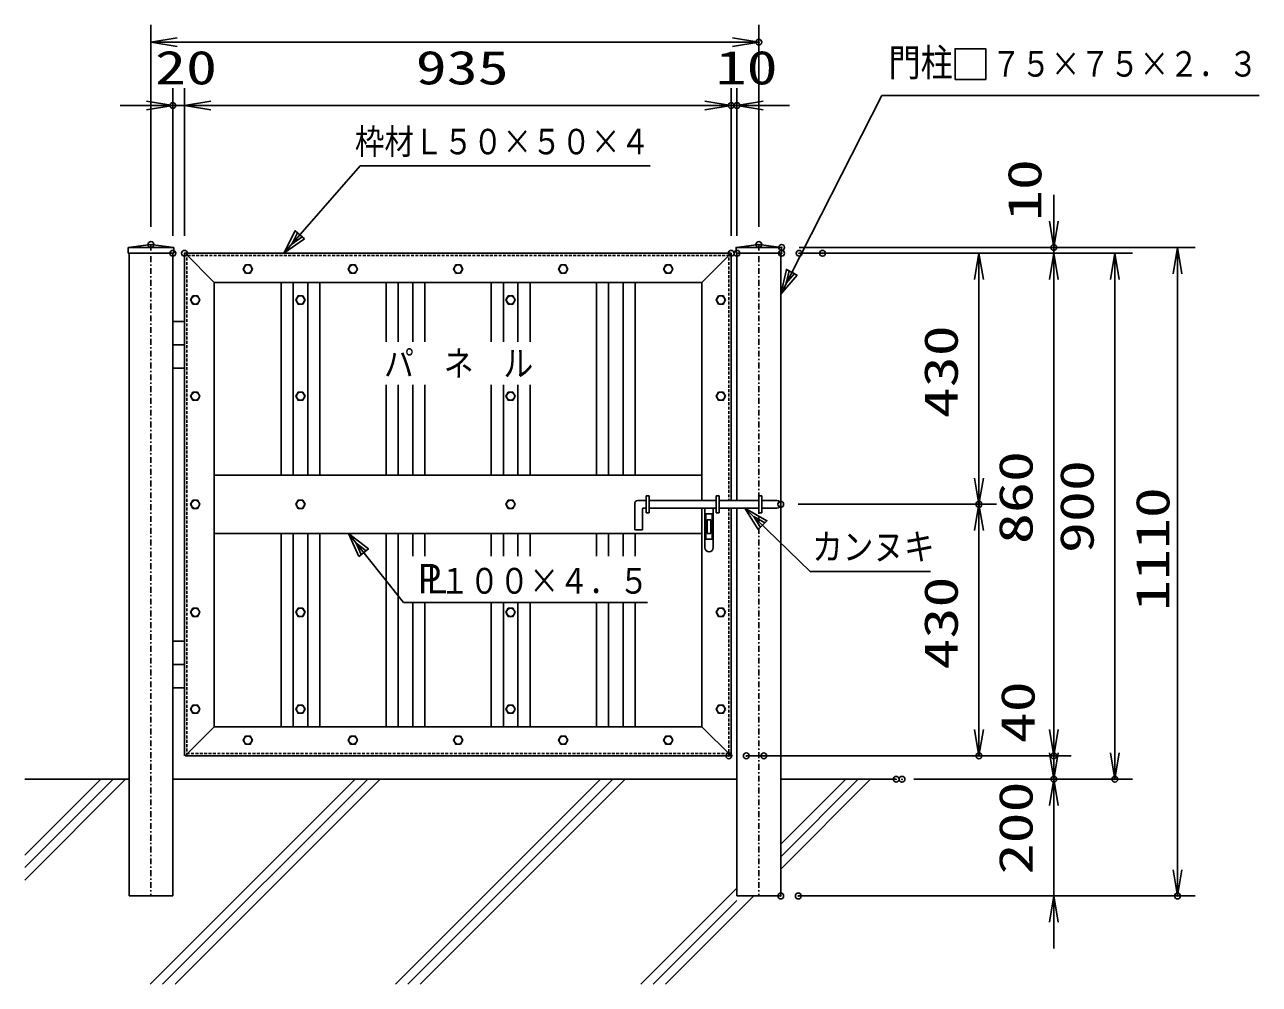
# Model space of a CAD drawing. Units: millimetres, scale not verified. Extents: x -4425 to 4425, y -3150 to 3150.
# Drawn here: x -2779 to -667, y -63 to 1579 of the extents above; entities that cross this region are included whole.
import ezdxf
from ezdxf.enums import TextEntityAlignment as Align

# ---------------------------------------------------------------- set-up
doc = ezdxf.new("R2010")
doc.units = ezdxf.units.MM
doc.header["$LTSCALE"] = 20
doc.header["$PDMODE"] = 32
doc.header["$PDSIZE"] = 10
doc.linetypes.add('USER1', pattern=[1.01, 0.5, -0.25, 0.01, -0.25])
doc.linetypes.add('USER2', pattern=[0.375, 0.25, -0.125])
for name, color, linetype, lineweight in [('0-0_1', 7, 'Continuous', 25), ('0-1_2', 7, 'Continuous', 25), ('0-3_0', 1, 'Continuous', 25)]:
    doc.layers.add(name, color=color, linetype=linetype, lineweight=lineweight)
doc.layers.add('0-4_DEFPOINTS', color=7, linetype='Continuous')
doc.styles.add('ＭＳ ゴシック', font='')
doc.styles.get('ＭＳ ゴシック').set_extended_font_data('MS Gothic')

# ---------------------------------------------------------------- blocks, each defined once
blk = doc.blocks.new('DARROWS')
at = {"layer": '0-3_0', "color": 2}
blk.add_line((0, 0), (-19.982, 0), dxfattribs=at)
blk.add_lwpolyline([(-20, -3.333), (0, 0), (-20, 3.333)], dxfattribs=at)

msp = doc.modelspace()

# ---------------------------------------------------------------- linework, layer by layer
at = {"layer": '0-0_1', "color": 4}
for p, q in [((-1485.46, 1117.71), (-1312.51, 1457.37)), ((-1312.51, 1457.37), (-666.66, 1457.37)), ((-2225.2, 708.17), (-2131.1, 590.05)), ((-2131.1, 590.05), (-1713.29, 590.05)), ((-2649.02, 287.67), (-2779.01, 157.68)), ((-2627.83, 287.67), (-2779.01, 136.49)), ((-2606.63, 287.67), (-2779.01, 115.29)), ((-2213.4, 287.67), (-2564.23, -63.16)), ((-2192.2, 287.67), (-2543.03, -63.16)), ((-2171.01, 287.67), (-2521.84, -63.16)), ((-1793.77, 287.67), (-2144.6, -63.16)), ((-1772.58, 287.67), (-2123.41, -63.16)), ((-1751.38, 287.67), (-2102.21, -63.16)), ((-1374.14, 287.67), (-1485.46, 176.36)), ((-1352.95, 287.67), (-1485.46, 155.16)), ((-1331.75, 287.67), (-1485.46, 133.97)), ((-1560.39, 101.42), (-1724.97, -63.16)), ((-1531.49, 87.94), (-1682.59, -63.16)), ((-1560.39, 80.23), (-1703.78, -63.16))]:
    msp.add_line(p, q, dxfattribs=at)
at = {"layer": '0-0_1'}
for p, q in [((-2601.98, 1197.6), (-2563.01, 1202.6)), ((-2601.98, 1197.6), (-2601.98, 1187.61)), ((-2524.05, 1197.6), (-2601.98, 1197.6)), ((-2524.05, 1187.61), (-2601.98, 1187.61)), ((-2600.48, 1187.61), (-2600.48, 87.94)), ((-2563.01, 1202.6), (-2524.05, 1197.6)), ((-2525.55, 1187.61), (-2525.55, 87.94)), ((-2505.55, 1187.61), (-2505.55, 327.64)), ((-2504.55, 1187.61), (-1570.38, 1187.61)), ((-2454.6, 1137.65), (-2504.55, 1187.61)), ((-1620.34, 1137.65), (-1570.38, 1187.61)), ((-1570.38, 1187.61), (-1570.38, 764.62)), ((-1561.89, 1197.6), (-1561.89, 1187.61)), ((-1483.96, 1187.61), (-1561.89, 1187.61)), ((-1560.39, 1187.61), (-1560.39, 764.62)), ((-1522.93, 1202.6), (-1483.96, 1197.6)), ((-1485.46, 1187.61), (-1485.46, 87.94)), ((-1483.96, 1197.6), (-1483.96, 1187.61)), ((-2454.6, 1137.65), (-2454.6, 377.59)), ((-2454.6, 1137.65), (-1620.34, 1137.65)), ((-2340.41, 1137.65), (-2340.41, 808.08)), ((-2319.76, 1137.65), (-2319.76, 808.08)), ((-2294.7, 1137.65), (-2294.7, 808.08)), ((-2274.05, 1137.65), (-2274.05, 808.08)), ((-2160.57, 1137.65), (-2160.57, 1036.26)), ((-2139.92, 1137.65), (-2139.92, 1036.26)), ((-2114.86, 1137.65), (-2114.86, 1036.26)), ((-2094.21, 1137.65), (-2094.21, 1036.26)), ((-1980.73, 1137.65), (-1980.73, 1036.26)), ((-1960.08, 1137.65), (-1960.08, 1036.26)), ((-1935.02, 1137.65), (-1935.02, 1036.26)), ((-1914.37, 1137.65), (-1914.37, 1036.26)), ((-1800.89, 1137.65), (-1800.89, 808.08)), ((-1780.24, 1137.65), (-1780.24, 808.08)), ((-1755.18, 1137.65), (-1755.18, 808.08)), ((-1734.53, 1137.65), (-1734.53, 808.08)), ((-1620.34, 1137.65), (-1620.34, 764.62)), ((-2505.55, 1071.01), (-2525.55, 1071.01)), ((-2505.55, 1031.04), (-2525.55, 1031.04)), ((-2505.55, 991.08), (-2525.55, 991.08)), ((-2160.57, 962.4), (-2160.57, 808.08)), ((-2139.92, 962.4), (-2139.92, 808.08)), ((-2114.86, 962.4), (-2114.86, 808.08)), ((-2094.21, 962.4), (-2094.21, 808.08)), ((-1980.73, 962.4), (-1980.73, 808.08)), ((-1960.08, 962.4), (-1960.08, 808.08)), ((-1935.02, 962.4), (-1935.02, 808.08)), ((-1914.37, 962.4), (-1914.37, 808.08)), ((-1620.34, 808.08), (-2454.6, 808.08)), ((-1715.75, 764.62), (-1730.24, 764.62)), ((-1715.75, 772.61), (-1715.75, 743.64)), ((-1710.76, 772.61), (-1715.75, 772.61)), ((-1595.86, 764.62), (-1710.76, 764.62)), ((-1595.86, 772.61), (-1595.86, 743.64)), ((-1590.87, 772.61), (-1595.86, 772.61)), ((-1590.87, 772.61), (-1590.87, 743.64)), ((-1522.93, 764.62), (-1590.87, 764.62)), ((-1522.93, 772.61), (-1522.93, 743.64)), ((-1517.93, 772.61), (-1522.93, 772.61)), ((-1517.93, 772.61), (-1517.93, 743.64)), ((-1491.95, 764.62), (-1517.93, 764.62)), ((-1735.24, 759.62), (-1735.24, 714.66)), ((-1722.25, 750.63), (-1721.25, 751.63)), ((-1722.25, 750.63), (-1722.25, 714.66)), ((-1715.75, 751.63), (-1721.25, 751.63)), ((-1595.86, 751.63), (-1710.76, 751.63)), ((-1620.34, 751.63), (-1620.34, 377.59)), ((-1615.34, 751.63), (-1615.34, 683.94)), ((-1613.35, 741.52), (-1613.35, 698.23)), ((-1602.85, 741.52), (-1613.35, 741.52)), ((-1602.85, 741.52), (-1602.85, 698.23)), ((-1600.86, 751.63), (-1600.86, 683.94)), ((-1590.87, 743.64), (-1595.86, 743.64)), ((-1522.93, 751.63), (-1590.87, 751.63)), ((-1570.38, 751.63), (-1570.38, 327.64)), ((-1560.39, 751.63), (-1560.39, 87.94)), ((-1517.93, 743.64), (-1522.93, 743.64)), ((-1491.95, 751.63), (-1517.93, 751.63)), ((-1604.85, 731.53), (-1611.35, 731.53)), ((-1611.35, 731.53), (-1611.35, 708.22)), ((-1604.85, 731.53), (-1604.85, 708.22)), ((-1620.34, 708.17), (-2454.6, 708.17)), ((-2340.41, 708.17), (-2340.41, 377.59)), ((-2319.76, 708.17), (-2319.75, 377.59)), ((-2294.7, 708.17), (-2294.7, 377.59)), ((-2274.05, 708.17), (-2274.05, 377.59)), ((-2160.57, 708.17), (-2160.57, 377.59)), ((-2139.92, 708.17), (-2139.91, 377.59)), ((-2114.86, 708.17), (-2114.86, 669.35)), ((-2094.21, 708.17), (-2094.21, 669.35)), ((-1980.73, 708.17), (-1980.73, 669.35)), ((-1960.08, 708.17), (-1960.08, 669.35)), ((-1935.02, 708.17), (-1935.02, 669.35)), ((-1914.37, 708.17), (-1914.37, 669.35)), ((-1800.89, 708.17), (-1800.89, 669.35)), ((-1780.23, 708.17), (-1780.23, 669.35)), ((-1755.18, 708.17), (-1755.18, 669.35)), ((-1722.25, 714.66), (-1735.24, 714.66)), ((-1734.53, 708.17), (-1734.53, 669.35)), ((-1602.85, 698.23), (-1613.35, 698.23)), ((-1604.85, 708.22), (-1611.35, 708.22)), ((-2114.86, 590.05), (-2114.86, 377.59)), ((-2094.21, 590.05), (-2094.21, 377.59)), ((-1980.73, 590.05), (-1980.73, 377.59)), ((-1960.08, 590.05), (-1960.07, 377.59)), ((-1935.02, 590.05), (-1935.02, 377.59)), ((-1914.37, 590.05), (-1914.37, 377.59)), ((-1800.89, 590.05), (-1800.89, 377.59)), ((-1780.23, 590.05), (-1780.23, 377.59)), ((-1755.18, 590.05), (-1755.18, 377.59)), ((-1734.53, 590.05), (-1734.53, 377.59)), ((-2505.55, 524.17), (-2525.55, 524.17)), ((-2505.55, 484.2), (-2525.55, 484.2)), ((-2505.55, 444.24), (-2525.55, 444.24)), ((-2454.6, 377.59), (-2504.55, 327.64)), ((-1620.34, 377.59), (-2454.6, 377.59)), ((-1620.34, 377.59), (-1570.38, 327.64)), ((-1570.38, 327.64), (-2504.55, 327.64)), ((-2600.48, 287.67), (-2779.01, 287.67)), ((-1560.39, 287.67), (-2525.55, 287.67)), ((-1288.01, 287.67), (-1485.46, 287.67)), ((-2525.55, 87.94), (-2600.48, 87.94)), ((-1485.46, 87.94), (-1560.39, 87.94))]:
    msp.add_line(p, q, dxfattribs=at)
at = {"layer": '0-0_1', "color": 4, "linetype": 'USER1'}
for p, q in [((-2563.01, 1202.6), (-2563.01, 87.94)), ((-1522.93, 1202.6), (-1522.93, 87.94))]:
    msp.add_line(p, q, dxfattribs=at)
at = {"layer": '0-0_1', "linetype": 'USER2'}
for p, q in [((-2501.56, 1187.61), (-2501.56, 327.64)), ((-2500.56, 1183.61), (-1574.38, 1183.61)), ((-1574.38, 1187.61), (-1574.38, 764.62)), ((-1574.38, 751.63), (-1574.38, 327.64)), ((-1574.38, 331.64), (-2500.56, 331.64))]:
    msp.add_line(p, q, dxfattribs=at)
at = {"layer": '0-0_1', "color": 4}
for points in [[(-1187.16, 1485.06), (-1134.71, 1485.06), (-1134.71, 1537.52), (-1187.16, 1537.52)], [(-2300.17, 1212.32), (-2335.67, 1187.61), (-2315.97, 1226.12)], [(-1457.07, 1150.35), (-1485.46, 1117.71), (-1475.77, 1159.87)], [(-1523.82, 714.89), (-1546.64, 751.63), (-1509.21, 729.95)], [(-2207.26, 668.81), (-2225.2, 708.17), (-2190.84, 681.88)]]:
    msp.add_lwpolyline(points, close=True, dxfattribs=at)
for points in [[(-2335.67, 1187.61), (-2204.82, 1337.47), (-1708.97, 1337.47)], [(-2304.12, 1215.77), (-2321.87, 1203.41), (-2312.02, 1222.67)], [(-1461.74, 1152.73), (-1475.94, 1136.41), (-1471.09, 1157.49)], [(-1546.64, 751.63), (-1434.91, 643.3), (-1229.4, 643.3)], [(-1520.16, 718.65), (-1531.58, 737.02), (-1512.86, 726.19)], [(-2203.15, 672.08), (-2212.12, 691.76), (-2194.95, 678.61)]]:
    msp.add_lwpolyline(points, dxfattribs=at)
at = {"layer": '0-0_1'}
for points in [[(-1483.96, 1197.6), (-1561.89, 1197.6), (-1522.93, 1202.6)], [(-1710.76, 772.61), (-1710.76, 743.64), (-1715.75, 743.64)]]:
    msp.add_lwpolyline(points, dxfattribs=at)
for centre, radius, start, end in [((-1730.24, 759.62), 5, 90.00131, 180), ((-1491.95, 758.12), 6.49, 270, 90), ((-1608.1, 683.94), 7.24, 180, 0)]:
    msp.add_arc(centre, radius, start, end, dxfattribs=at)
at = {"layer": '0-1_2'}
for points in [[(-2389.16, 1160.63), (-2393.15, 1153.71), (-2401.14, 1153.71), (-2405.14, 1160.63), (-2401.14, 1167.55), (-2393.15, 1167.55)], [(-2209.32, 1160.63), (-2213.31, 1153.71), (-2221.3, 1153.71), (-2225.3, 1160.63), (-2221.3, 1167.55), (-2213.31, 1167.55)], [(-2029.48, 1160.63), (-2033.47, 1153.71), (-2041.46, 1153.71), (-2045.46, 1160.63), (-2041.46, 1167.55), (-2033.47, 1167.55)], [(-1849.64, 1160.63), (-1853.63, 1153.71), (-1861.62, 1153.71), (-1865.62, 1160.63), (-1861.62, 1167.55), (-1853.63, 1167.55)], [(-1669.8, 1160.63), (-1673.79, 1153.71), (-1681.78, 1153.71), (-1685.78, 1160.63), (-1681.78, 1167.55), (-1673.79, 1167.55)], [(-2479.08, 1107.68), (-2483.07, 1100.76), (-2491.06, 1100.76), (-2495.06, 1107.68), (-2491.06, 1114.6), (-2483.07, 1114.6)], [(-2299.24, 1107.68), (-2303.23, 1100.76), (-2311.22, 1100.76), (-2315.22, 1107.68), (-2311.22, 1114.6), (-2303.23, 1114.6)], [(-1939.56, 1107.68), (-1943.55, 1100.76), (-1951.54, 1100.76), (-1955.54, 1107.68), (-1951.54, 1114.6), (-1943.55, 1114.6)], [(-1579.88, 1107.68), (-1583.87, 1100.76), (-1591.86, 1100.76), (-1595.86, 1107.68), (-1591.86, 1114.6), (-1583.87, 1114.6)], [(-2479.08, 942.96), (-2483.07, 936.04), (-2491.06, 936.04), (-2495.06, 942.96), (-2491.06, 949.88), (-2483.07, 949.88)], [(-2299.24, 942.96), (-2303.23, 936.04), (-2311.22, 936.04), (-2315.22, 942.96), (-2311.22, 949.88), (-2303.23, 949.88)], [(-1939.56, 942.96), (-1943.55, 936.04), (-1951.54, 936.04), (-1955.54, 942.96), (-1951.54, 949.88), (-1943.55, 949.88)], [(-1579.88, 942.96), (-1583.87, 936.04), (-1591.86, 936.04), (-1595.86, 942.96), (-1591.86, 949.88), (-1583.87, 949.88)], [(-2479.08, 758.12), (-2483.07, 765.04), (-2491.06, 765.04), (-2495.06, 758.12), (-2491.06, 751.2), (-2483.07, 751.2)], [(-2299.24, 758.12), (-2303.23, 765.04), (-2311.22, 765.04), (-2315.22, 758.12), (-2311.22, 751.2), (-2303.23, 751.2)], [(-1939.56, 758.12), (-1943.55, 765.04), (-1951.54, 765.04), (-1955.54, 758.12), (-1951.54, 751.2), (-1943.55, 751.2)], [(-2479.08, 573.29), (-2483.07, 580.21), (-2491.06, 580.21), (-2495.06, 573.29), (-2491.06, 566.37), (-2483.07, 566.37)], [(-2299.24, 573.29), (-2303.23, 580.21), (-2311.22, 580.21), (-2315.22, 573.29), (-2311.22, 566.37), (-2303.23, 566.37)], [(-1939.56, 573.29), (-1943.55, 580.21), (-1951.54, 580.21), (-1955.54, 573.29), (-1951.54, 566.37), (-1943.55, 566.37)], [(-1579.88, 573.29), (-1583.87, 580.21), (-1591.86, 580.21), (-1595.86, 573.29), (-1591.86, 566.37), (-1583.87, 566.37)], [(-2479.08, 407.57), (-2483.07, 414.49), (-2491.06, 414.49), (-2495.06, 407.57), (-2491.06, 400.65), (-2483.07, 400.65)], [(-2299.24, 407.57), (-2303.23, 414.49), (-2311.22, 414.49), (-2315.22, 407.57), (-2311.22, 400.65), (-2303.23, 400.65)], [(-1939.56, 407.57), (-1943.55, 414.49), (-1951.54, 414.49), (-1955.54, 407.57), (-1951.54, 400.65), (-1943.55, 400.65)], [(-1579.88, 407.57), (-1583.87, 414.49), (-1591.86, 414.49), (-1595.86, 407.57), (-1591.86, 400.65), (-1583.87, 400.65)], [(-2389.16, 354.61), (-2393.15, 361.54), (-2401.14, 361.54), (-2405.14, 354.61), (-2401.14, 347.69), (-2393.15, 347.69)], [(-2209.32, 354.61), (-2213.31, 361.54), (-2221.3, 361.54), (-2225.3, 354.61), (-2221.3, 347.69), (-2213.31, 347.69)], [(-2029.48, 354.61), (-2033.47, 361.54), (-2041.46, 361.54), (-2045.46, 354.61), (-2041.46, 347.69), (-2033.47, 347.69)], [(-1849.64, 354.61), (-1853.63, 361.54), (-1861.62, 361.54), (-1865.62, 354.61), (-1861.62, 347.69), (-1853.63, 347.69)], [(-1669.8, 354.61), (-1673.79, 361.54), (-1681.78, 361.54), (-1685.78, 354.61), (-1681.78, 347.69), (-1673.79, 347.69)]]:
    msp.add_lwpolyline(points, close=True, dxfattribs=at)
for centre in [(-2397.15, 1160.63), (-2217.31, 1160.63), (-2037.47, 1160.63), (-1857.63, 1160.63), (-1677.79, 1160.63), (-2487.07, 1107.68), (-2307.23, 1107.68), (-1947.55, 1107.68), (-1587.87, 1107.68), (-2487.07, 942.96), (-2307.23, 942.96), (-1947.55, 942.96), (-1587.87, 942.96), (-2487.07, 758.12), (-2307.23, 758.12), (-1947.55, 758.12), (-2487.07, 573.29), (-2307.23, 573.29), (-1947.55, 573.29), (-1587.87, 573.29), (-2487.07, 407.57), (-2307.23, 407.57), (-1947.55, 407.57), (-1587.87, 407.57), (-2397.15, 354.61), (-2217.31, 354.61), (-2037.47, 354.61), (-1857.63, 354.61), (-1677.79, 354.61)]:
    msp.add_circle(centre, 6.92, dxfattribs=at)
at = {"layer": '0-3_0'}
for p, q in [((-2563.01, 1232.6), (-2563.01, 1578.69)), ((-1522.93, 1232.6), (-1522.93, 1578.69)), ((-2525.55, 1217.61), (-2525.55, 1470.28)), ((-2505.55, 1217.61), (-2505.55, 1470.28)), ((-2505.55, 1217.61), (-2505.55, 1470.28)), ((-1570.38, 1217.61), (-1570.38, 1470.28)), ((-1570.38, 1217.61), (-1570.38, 1470.28)), ((-1560.39, 1217.61), (-1560.39, 1470.28)), ((-1453.96, 1197.6), (-776.65, 1197.6)), ((-1453.96, 1197.6), (-988.34, 1197.6)), ((-1453.96, 1187.61), (-1116.33, 1187.61)), ((-1453.96, 1187.61), (-988.34, 1187.61)), ((-1423.96, 1187.61), (-988.34, 1187.61)), ((-1383.96, 1187.61), (-883.78, 1187.61)), ((-1455.46, 758.08), (-1116.33, 758.08)), ((-1455.46, 758.08), (-1116.33, 758.08)), ((-1544.38, 327.64), (-1116.33, 327.64)), ((-1514.38, 327.64), (-988.34, 327.64)), ((-1484.38, 327.64), (-988.34, 327.64)), ((-1258.01, 287.67), (-988.34, 287.67)), ((-1258.01, 287.67), (-988.34, 287.67)), ((-1248.01, 287.67), (-883.78, 287.67)), ((-1455.46, 87.94), (-776.65, 87.94)), ((-1425.46, 87.94), (-988.34, 87.94))]:
    msp.add_line(p, q, dxfattribs=at)
at = {"layer": '0-3_0', "color": 2}
for p, q in [((-2518.01, 1548.69), (-1567.93, 1548.69)), ((-2570.55, 1440.28), (-2615.55, 1440.28)), ((-2505.55, 1440.28), (-2525.55, 1440.28)), ((-2460.55, 1440.28), (-1615.38, 1440.28)), ((-2460.55, 1440.28), (-2415.55, 1440.28)), ((-1615.38, 1440.28), (-1660.38, 1440.28)), ((-1570.38, 1440.28), (-1560.39, 1440.28)), ((-1515.39, 1440.28), (-1470.39, 1440.28)), ((-1018.34, 1242.6), (-1018.34, 1287.6)), ((-1018.34, 1187.61), (-1018.34, 1197.6)), ((-1146.33, 1142.61), (-1146.33, 803.08)), ((-1018.34, 1142.61), (-1018.34, 372.64)), ((-1018.34, 1142.61), (-1018.34, 1097.61)), ((-913.78, 1142.61), (-913.78, 332.67)), ((-806.65, 1152.6), (-806.65, 132.94)), ((-1146.33, 713.08), (-1146.33, 372.64)), ((-1018.34, 372.64), (-1018.34, 417.64)), ((-1018.34, 332.67), (-1018.34, 377.67)), ((-1018.34, 287.67), (-1018.34, 327.64)), ((-1018.34, 87.94), (-1018.34, 287.67)), ((-1018.34, 242.67), (-1018.34, 197.67)), ((-1018.34, 42.94), (-1018.34, -2.06))]:
    msp.add_line(p, q, dxfattribs=at)
at = {"layer": '0-3_0', "color": 7}
msp.add_line((-2524.05, 1197.6), (-2524.05, 1187.61), dxfattribs=at)
at = {"layer": '0-4_DEFPOINTS'}
for p in [(-1522.93, 1548.69), (-2525.55, 1440.28), (-1570.38, 1440.28), (-1560.39, 1440.28), (-2563.01, 1202.6), (-1522.93, 1202.6), (-2525.55, 1187.61), (-2505.55, 1187.61), (-1570.38, 1187.61), (-1560.39, 1187.61), (-1483.96, 1197.6), (-1483.96, 1187.61), (-1453.96, 1187.61), (-1413.96, 1187.61), (-1018.34, 1197.6), (-1485.46, 758.08), (-1146.33, 758.08), (-1574.38, 327.64), (-1544.38, 327.64), (-1514.38, 327.64), (-1146.33, 327.64), (-1018.34, 327.64), (-1288.01, 287.67), (-1278.01, 287.67), (-1018.34, 287.67), (-913.78, 287.67), (-1485.46, 87.94), (-1455.46, 87.94), (-806.65, 87.94)]:
    msp.add_point(p, dxfattribs=at)

# ---------------------------------------------------------------- block references
at = {"layer": '0-3_0', "xscale": 2.25, "yscale": 2.25}
for p, rotation in [((-2563.01, 1548.69), 180), ((-2505.55, 1440.28), 180), ((-2505.55, 1440.28), 180), ((-1560.39, 1440.28), 180), ((-1018.34, 1197.6), 270), ((-1146.33, 1187.61), 90), ((-1018.34, 1187.61), 90), ((-1018.34, 1187.61), 90), ((-913.78, 1187.61), 90), ((-806.65, 1197.6), 90), ((-1146.33, 758.08), 270), ((-1146.33, 758.08), 90), ((-1146.33, 327.64), 270), ((-1018.34, 327.64), 270), ((-1018.34, 327.64), 270), ((-1018.34, 287.67), 270), ((-913.78, 287.67), 270), ((-1018.34, 287.67), 90), ((-806.65, 87.94), 270), ((-1018.34, 87.94), 90)]:
    msp.add_blockref('DARROWS', p, dxfattribs=dict(at, rotation=rotation))
for p in [(-1522.93, 1548.69), (-2525.55, 1440.28), (-1570.38, 1440.28), (-1570.38, 1440.28)]:
    msp.add_blockref('DARROWS', p, dxfattribs=at)

# ---------------------------------------------------------------- texts
at = {"layer": '0-0_1', "color": 4, "style": 'ＭＳ ゴシック', "width": 0.85}
for s, height, p in [('門柱', 47.36, (-1301.06, 1475.97)), ('７５×７５×２．３', 43.7, (-1124.72, 1476.67)), ('枠材Ｌ５０×５０×４', 43.55, (-2213.94, 1343.84)), ('パ\u3000ネ\u3000ル', 44.01, (-2164.11, 963.84)), ('カンヌキ', 45.16, (-1431.68, 649.41)), ('Ｐ', 50.44, (-2115.47, 590.44)), ('Ｌ', 50.44, (-2103.48, 590.44)), ('１００×４．５', 44.13, (-2069.23, 591.91))]:
    msp.add_text(s, height=height, dxfattribs=at).set_placement(p, align=Align.BOTTOM_LEFT)
at = {"layer": '0-3_0', "color": 3, "style": 'ＭＳ ゴシック', "width": 1.35}
for s, p in [('20', (-2556.05, 1459.17)), ('935', (-2109.97, 1459.17)), ('10', (-1596.89, 1459.17))]:
    msp.add_text(s, height=57.77, dxfattribs=at).set_placement(p, align=Align.BOTTOM_LEFT)
for s, p in [('10', (-1022.16, 1242.62)), ('430', (-1165.22, 905.34)), ('860', (-1037.23, 690.12)), ('900', (-932.68, 674.64)), ('1110', (-803.05, 575.27)), ('430', (-1165.22, 475.36)), ('40', (-1033.74, 349.25)), ('200', (-1037.23, 124.81))]:
    msp.add_text(s, height=57.77, rotation=90, dxfattribs=at).set_placement(p, align=Align.BOTTOM_LEFT)

doc.saveas('drawing.dxf')
